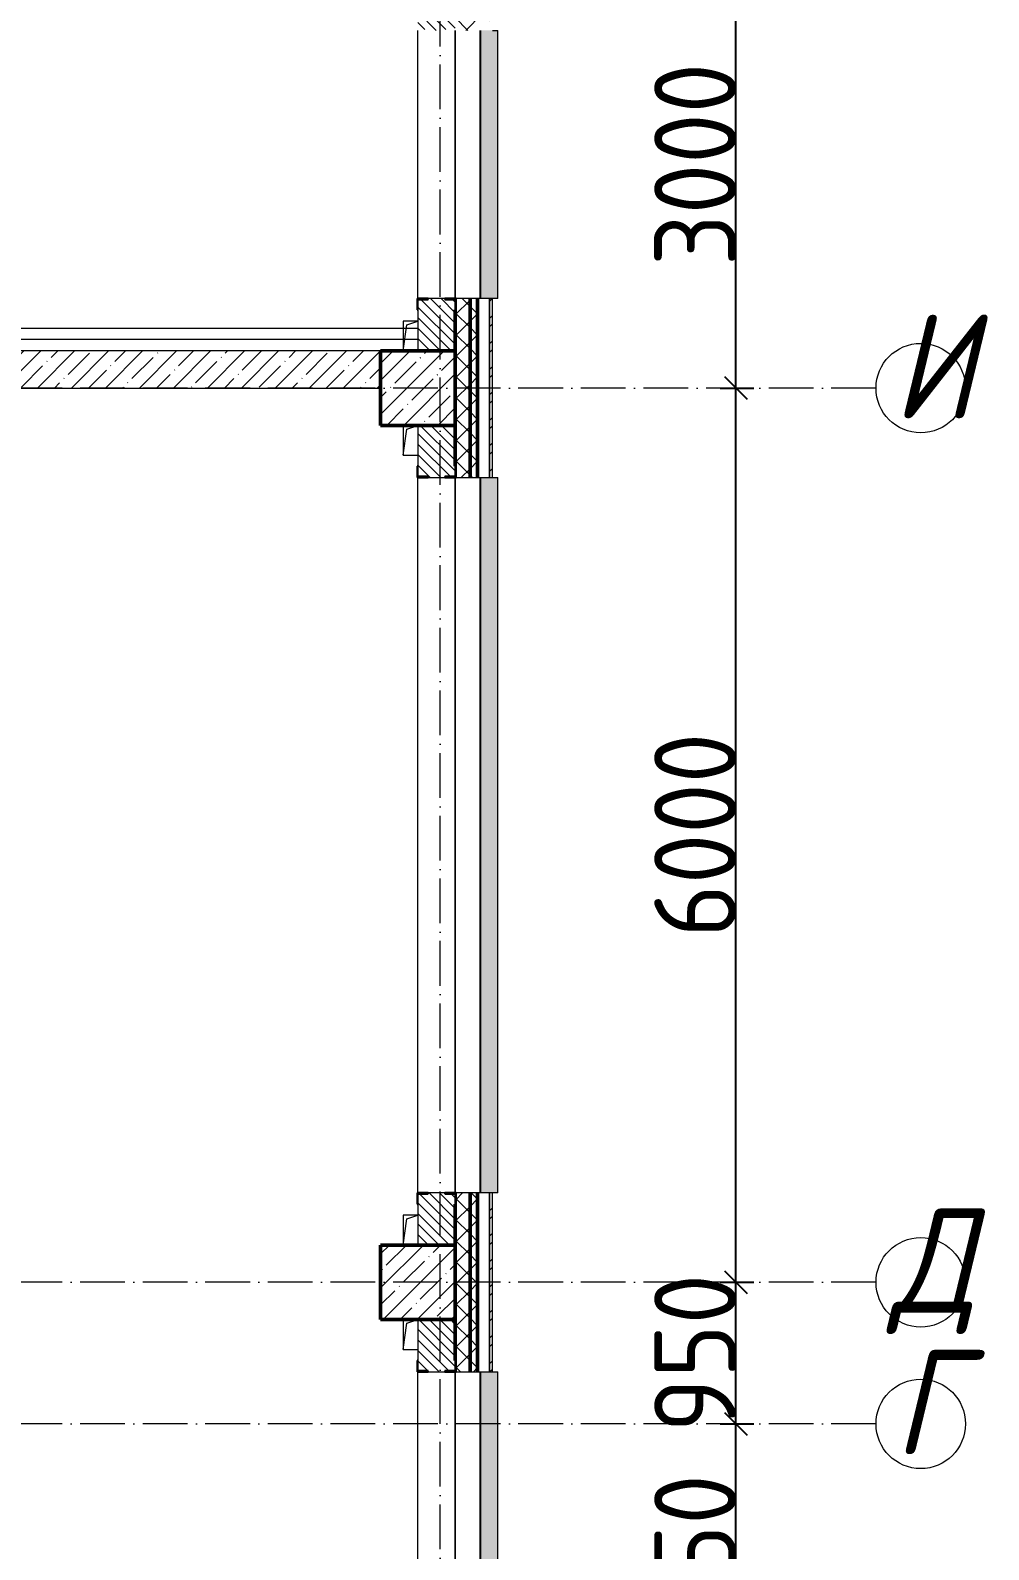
# Model space of a CAD drawing. Header units: millimetres. Extents: x -12989 to 629078, y -109036 to 555275.
# Drawn here: x 621909 to 628340, y -81978 to -71785 of the extents above; entities that cross this region are included whole.
import ezdxf

# ---------------------------------------------------------------- set-up
doc = ezdxf.new("R2010")
doc.units = ezdxf.units.MM
doc.linetypes.add('50_200_ШТРИХ_1Т_ш5_п1_п1_', pattern=[700, 500, -100, 0, -100])
for name, color, linetype, lineweight in [('A-____-____-DIMS', 7, 'Continuous', 9), ('A-DETL-____-OTLN-4', 7, 'Continuous', 18), ('A-GENM-____-MCUT', 7, 'Continuous', 25), ('A-GENM-____-OTLN', 7, 'Continuous', 9), ('A-GENM-____-OTLN-1', 7, 'Continuous', 25), ('A-GLAZ-____-OTLN', 7, 'Continuous', 9), ('A-WALL-____-MCUT-1', 7, 'Continuous', 9), ('A-WALL-____-MCUT-2', 7, 'Continuous', 50), ('A-WALL-____-MCUT-3', 7, 'Continuous', 9), ('A-WALL-____-OTLN', 7, 'Continuous', 9), ('A-WALL-____-PATT-1', 7, 'Continuous', 9), ('A-WALL-FNSH-MCUT-1', 7, 'Continuous', 9), ('S-COLS-____-MCUT', 7, 'Continuous', 50), ('S-COLS-____-OTLN', 7, 'Continuous', 9), ('S-GRID-____-IDEN', 7, 'Continuous', 9), ('S-GRID-____-OTLN-1', 7, '50_200_ШТРИХ_1Т_ш5_п1_п1_', 9)]:
    doc.layers.add(name, color=color, linetype=linetype, lineweight=lineweight)
doc.layers.add('A-GLAZ-____-OTLN-1', color=7, linetype='Continuous', lineweight=9, true_color=0xc0c0c0)
doc.styles.add('ISOCPEUR_I', font='isocpeui.ttf', dxfattribs={"width": 0.9, "height": 2.5})
doc.styles.add('ISOCPEUR_I_9', font='isocpeui.ttf', dxfattribs={"width": 0.9, "height": 250})
doc.styles.add('СПДС', font='isocpeur.ttf', dxfattribs={"width": 0.9})
doc.dimstyles.new('ISO-2_5_0_9К_БОЛЬШОЙ_ОСИ', dxfattribs={"dimscale": 304.8, "dimtxt": 248.995294, "dimasz": 0.492126, "dimexe": 0.393701, "dimexo": 0, "dimgap": 0, "dimtad": 1, "dimdec": 0, "dimzin": 0, "dimdsep": 46, "dimtxsty": 'ISOCPEUR_I_9', "dimblk1": 'OBLIQUE', "dimblk2": 'OBLIQUE', "dimsah": 1, "dimcen": 0.09, "dimdle": 0.393701, "dimazin": 0, "dimtfac": 1, "dimtdec": 4, "dimtix": 1, "dimtmove": 0, "dimatfit": 3, "dimfxl": 1, "dimtvp": 1, "dimtolj": 1, "dimtzin": 0, "dimarcsym": 2})
pattern_1 = [(45, (523510.01, -90515.61), (-70.71068, 70.71068), []), (135, (523510.01, -90515.61), (-70.71068, -70.71068), [])]
pattern_2 = [(135, (523510.01, -90515.614), (-35.35534, -35.35534), [])]

# ---------------------------------------------------------------- blocks, each defined once
blk = doc.blocks.new('BSC_Колонна _Прямоугольная - 500х500-V29-АР1_План отверстий 3 этажа в осях 1-64_А-ГГ')
at = {"layer": 'S-COLS-____-OTLN'}
h = blk.add_hatch(dxfattribs=at)
h.set_pattern_fill('FP_66', color=256, style=0, pattern_type=2)
h.set_pattern_definition([(45, (-101000, -16331.04), (-114.04925, 114.04925), []), (45, (-100885.95, -16331.04), (-114.04925, 114.04925), [201.613, -40.323, 3.353, -36.97])])
h.paths.add_polyline_path([(-250, -250), (250, -250), (250, 250), (-250, 250), (-250, -116)], flags=0)
at = {"layer": 'S-COLS-____-MCUT'}
for p, q in [((250, 250), (-250, 250)), ((-250, 250), (-250, -250)), ((250, -250), (250, 250)), ((-250, -250), (250, -250))]:
    blk.add_line(p, q, dxfattribs=at)
blk = doc.blocks.new('BSC_Колонна _Прямоугольная - 500х500-V80-АР1_План отверстий 3 этажа в осях 1-64_А-ГГ')
at = {"layer": 'S-COLS-____-OTLN'}
h = blk.add_hatch(dxfattribs=at)
h.set_pattern_fill('FP_117', color=256, style=0, pattern_type=2)
h.set_pattern_definition([(45, (-101000, -10331.04), (-114.04925, 114.04925), []), (45, (-100885.95, -10331.04), (-114.04925, 114.04925), [201.613, -40.323, 3.353, -36.97])])
h.paths.add_polyline_path([(-250, -250), (250, -250), (250, 250), (-250, 250), (-250, -137)], flags=0)
at = {"layer": 'S-COLS-____-MCUT'}
for p, q in [((250, 250), (-250, 250)), ((-250, 250), (-250, -250)), ((250, -250), (250, 250)), ((-250, -250), (250, -250))]:
    blk.add_line(p, q, dxfattribs=at)
blk = doc.blocks.new('Фахверк_СКБ_Уголок - 250_2700-27497298-АР1_План отверстий 3 этажа в осях 1-64_А-ГГ')
at = {"layer": 'A-GENM-____-MCUT'}
for p, q in [((200, 181), (125, 181)), ((125, 181), (125, 106)), ((125, 106), (131, 106)), ((131, 106), (131, 175)), ((131, 175), (200, 175)), ((200, 175), (200, 181)), ((131, -6), (125, -6)), ((125, -6), (125, -81)), ((125, -81), (200, -81)), ((131, -75), (131, -6)), ((200, -75), (131, -75)), ((200, -81), (200, -75))]:
    blk.add_line(p, q, dxfattribs=at)
blk = doc.blocks.new('AR_Отверстие прямоугольное _в плите_ - AR_Отверстие прямоугольное _в плите_-V178-АР1_План отверстий 3 этажа в осях 1-64_А-ГГ')
at = {"layer": 'A-GENM-____-OTLN'}
for p, q in [((-50, 100), (-50, -100)), ((-50, -100), (-25, 75)), ((-25, 75), (50, 100)), ((-50, -100), (50, -100))]:
    blk.add_line(p, q, dxfattribs=at)
blk = doc.blocks.new('AR_Отверстие прямоугольное _в плите_ - AR_Отверстие прямоугольное _в плите_-V179-АР1_План отверстий 3 этажа в осях 1-64_А-ГГ')
at = {"layer": 'A-GENM-____-OTLN'}
for p, q in [((50, 100), (-50, 100)), ((-50, 100), (-50, -100)), ((-50, -100), (-25, 75)), ((-25, 75), (50, 100))]:
    blk.add_line(p, q, dxfattribs=at)
blk = doc.blocks.new('AR_Отверстие прямоугольное _в плите_ - AR_Отверстие прямоугольное _в плите_-V182-АР1_План отверстий 3 этажа в осях 1-64_А-ГГ')
at = {"layer": 'A-GENM-____-OTLN'}
for p, q in [((49, 100), (-50, 100)), ((-50, 100), (-50, -100)), ((-50, -100), (-25, 75)), ((-25, 75), (49, 100)), ((-50, -100), (50, -100))]:
    blk.add_line(p, q, dxfattribs=at)
blk = doc.blocks.new('Отлив_СКБ - Отлив витража_120_НВФ-31885687-АР1_План отверстий 3 этажа в осях 1-64_А-ГГ')
at = {"layer": 'A-GLAZ-____-OTLN-1'}
for points in [[(0, 0), (0, -2), (1800, -2), (1800, 0), (534, 0)], [(0, -2), (0, -120), (1800, -120), (1800, -2), (534, -2)]]:
    blk.add_hatch(color=256, dxfattribs=at).paths.add_polyline_path(points, flags=0)
at = {"layer": 'A-GLAZ-____-OTLN'}
for p, q in [((0, 0), (1800, 0)), ((1800, -2), (0, -2)), ((0, -120), (0, -83)), ((1800, -83), (1800, -120)), ((0, -120), (1800, -120))]:
    blk.add_line(p, q, dxfattribs=at)
blk = doc.blocks.new('Отлив_СКБ - Отлив витража_120_НВФ-31885688-АР1_План отверстий 3 этажа в осях 1-64_А-ГГ')
at = {"layer": 'A-GLAZ-____-OTLN-1'}
for points in [[(4275, -2), (4800, -2), (4800, 0), (0, 0), (0, -2), (740, -2)], [(4275, -120), (4800, -120), (4800, -2), (0, -2), (0, -120), (740, -120)]]:
    blk.add_hatch(color=256, dxfattribs=at).paths.add_polyline_path(points, flags=0)
at = {"layer": 'A-GLAZ-____-OTLN'}
for p, q in [((0, 0), (4800, 0)), ((4800, -2), (0, -2)), ((0, -120), (0, -83)), ((4800, -83), (4800, -120)), ((0, -120), (4800, -120))]:
    blk.add_line(p, q, dxfattribs=at)
blk = doc.blocks.new('Ось сетки - Круг_Ø6_00__ISO-2_5_0_9K_-25732049-АР1_План отверстий 3 этажа в осях 1-64_А-ГГ')
at = {"layer": 'S-GRID-____-IDEN'}
blk.add_circle((0, 0), 3, dxfattribs=at)
blk = doc.blocks.new('_Oblique')
at = {"color": 0, "linetype": 'ByBlock', "lineweight": -2}
blk.add_line((-0.5, -0.5), (0.5, 0.5), dxfattribs=at)
blk = doc.blocks.new('*D2893')
at = {"layer": 'A-____-____-DIMS', "color": 0, "lineweight": -2, "transparency": 16777216}
for p, q in [((386905, -79652), (386905, -77362)), ((386799, -77482), (387025, -77482)), ((386799, -79532), (387025, -79532))]:
    blk.add_line(p, q, dxfattribs=at)
at = {"layer": 'Defpoints', "color": 0, "transparency": 16777216}
for p in [(386799, -77482), (386905, -77482), (386799, -79532)]:
    blk.add_point(p, dxfattribs=at)
at = {"layer": 'A-____-____-DIMS', "color": 0, "lineweight": -2, "transparency": 16777216, "xscale": 150, "yscale": 150, "zscale": 150}
for p, rotation in [((386905, -77482), 90), ((386905, -79532), 270)]:
    blk.add_blockref('_Oblique', p, dxfattribs=dict(at, rotation=rotation))
at = {"layer": 'A-____-____-DIMS', "color": 0, "transparency": 16777216, "insert": (386631, -78507), "char_height": 548.6, "attachment_point": 5, "rotation": 90, "style": 'СПДС'}
blk.add_mtext('\\A1;2050', dxfattribs=at)
blk = doc.blocks.new('*D2894')
at = {"layer": 'A-____-____-DIMS', "color": 0, "lineweight": -2, "transparency": 16777216}
for p, q in [((386905, -77602), (386905, -76412)), ((386799, -76532), (387025, -76532)), ((386799, -77482), (387025, -77482))]:
    blk.add_line(p, q, dxfattribs=at)
at = {"layer": 'Defpoints', "color": 0, "transparency": 16777216}
for p in [(386799, -76532), (386905, -76532), (386799, -77482)]:
    blk.add_point(p, dxfattribs=at)
at = {"layer": 'A-____-____-DIMS', "color": 0, "lineweight": -2, "transparency": 16777216, "xscale": 150, "yscale": 150, "zscale": 150}
for p, rotation in [((386905, -76532), 90), ((386905, -77482), 270)]:
    blk.add_blockref('_Oblique', p, dxfattribs=dict(at, rotation=rotation))
at = {"layer": 'A-____-____-DIMS', "color": 0, "transparency": 16777216, "insert": (386631, -77007), "char_height": 548.6, "attachment_point": 5, "rotation": 90, "style": 'СПДС'}
blk.add_mtext('\\A1;950', dxfattribs=at)
blk = doc.blocks.new('*D2895')
at = {"layer": 'A-____-____-DIMS', "color": 0, "lineweight": -2, "transparency": 16777216}
for p, q in [((386905, -76652), (386905, -70412)), ((386799, -70532), (387025, -70532)), ((386799, -76532), (387025, -76532))]:
    blk.add_line(p, q, dxfattribs=at)
at = {"layer": 'Defpoints', "color": 0, "transparency": 16777216}
for p in [(386799, -70532), (386905, -70532), (386799, -76532)]:
    blk.add_point(p, dxfattribs=at)
at = {"layer": 'A-____-____-DIMS', "color": 0, "lineweight": -2, "transparency": 16777216, "xscale": 150, "yscale": 150, "zscale": 150}
for p, rotation in [((386905, -70532), 90), ((386905, -76532), 270)]:
    blk.add_blockref('_Oblique', p, dxfattribs=dict(at, rotation=rotation))
at = {"layer": 'A-____-____-DIMS', "color": 0, "transparency": 16777216, "insert": (386631, -73532), "char_height": 548.6, "attachment_point": 5, "rotation": 90, "style": 'СПДС'}
blk.add_mtext('\\A1;6000', dxfattribs=at)
blk = doc.blocks.new('*D2896')
at = {"layer": 'A-____-____-DIMS', "color": 0, "lineweight": -2, "transparency": 16777216}
for p, q in [((386905, -70652), (386905, -67412)), ((386799, -67532), (387025, -67532)), ((386799, -70532), (387025, -70532))]:
    blk.add_line(p, q, dxfattribs=at)
at = {"layer": 'Defpoints', "color": 0, "transparency": 16777216}
for p in [(386799, -67532), (386905, -67532), (386799, -70532)]:
    blk.add_point(p, dxfattribs=at)
at = {"layer": 'A-____-____-DIMS', "color": 0, "lineweight": -2, "transparency": 16777216, "xscale": 150, "yscale": 150, "zscale": 150}
for p, rotation in [((386905, -67532), 90), ((386905, -70532), 270)]:
    blk.add_blockref('_Oblique', p, dxfattribs=dict(at, rotation=rotation))
at = {"layer": 'A-____-____-DIMS', "color": 0, "transparency": 16777216, "insert": (386631, -69032), "char_height": 548.6, "attachment_point": 5, "rotation": 90, "style": 'СПДС'}
blk.add_mtext('\\A1;3000', dxfattribs=at)
blk = doc.blocks.new('3эт')
at = {"layer": 'S-GRID-____-OTLN-1', "color": 251, "ltscale": 0.6, "true_color": 0x636466}
for p, q in [((384920.7, -91346.1), (384920.7, -36982.5)), ((387845.1, -70532.4), (351097.5, -70532.4)), ((387845.1, -76532.4), (376792, -76532.4)), ((387845.1, -77482.4), (279340.9, -77482.4))]:
    blk.add_line(p, q, dxfattribs=at)
at = {"layer": 'S-GRID-____-IDEN', "char_height": 700, "attachment_point": 1, "style": 'ISOCPEUR_I'}
for s, insert, width in [('\\fISOCPEUR|b0|i1|c204|p34|;\\W.9;И', (387955.1, -70035.4), 223.671), ('\\fISOCPEUR|b0|i1|c204|p34|;\\W.9;Д', (387943.4, -76035.4), 252.532), ('\\fISOCPEUR|b0|i1|c204|p34|;\\W.9;Г', (387964.1, -76985.4), 202.025)]:
    blk.add_mtext(s, dxfattribs=dict(at, insert=insert, width=width))
at = {"layer": 'A-____-____-DIMS'}
for base, p1, p2, override, picture, middle in [((386904.9, -67532.4), (386798.9, -70532.4), (386798.9, -67532.4), {"dimtxt": 1.8, "dimpost": '<>', "dimtxsty": 'СПДС', "dimfxl": 3000}, '*D2896', (386630.6, -69032.4)), ((386904.9, -70532.4), (386798.9, -76532.4), (386798.9, -70532.4), {"dimtxt": 1.8, "dimpost": '<>', "dimtxsty": 'СПДС', "dimfxl": 6000}, '*D2895', (386630.6, -73532.4)), ((386904.9, -76532.4), (386798.9, -77482.4), (386798.9, -76532.4), {"dimtxt": 1.8, "dimpost": '<>', "dimtxsty": 'СПДС', "dimfxl": 950}, '*D2894', (386630.6, -77007.4)), ((386904.9, -77482.4), (386798.9, -79532.4), (386798.9, -77482.4), {"dimtxt": 1.8, "dimpost": '<>', "dimtxsty": 'СПДС', "dimfxl": 2050}, '*D2893', (386630.6, -78507.4))]:
    dim = blk.add_linear_dim(base=base, p1=p1, p2=p2, angle=90, dimstyle='ISO-2_5_0_9К_БОЛЬШОЙ_ОСИ', override=override, dxfattribs=at)
    dim.commit()
    dim.dimension.update_dxf_attribs({"geometry": picture, "text_midpoint": middle})

msp = doc.modelspace()

# ---------------------------------------------------------------- hatches: boundary and pattern name
at = {"layer": 'A-WALL-____-PATT-1'}
h = msp.add_hatch(dxfattribs=at)
h.set_pattern_fill('FP_1', color=256, style=0, pattern_type=2)
h.set_pattern_definition(pattern_1)
h.paths.add_polyline_path([(624860.0077, -92534.5723), (624860.0077, -91584.5723), (624766.0077, -91584.5723), (624766.0077, -91659.5723), (624760.0077, -91659.5723), (624760.0077, -92534.5723)], flags=0)
h.paths.add_polyline_path([(624766.0077, -89784.5723), (624860.0077, -89784.5723), (624860.0077, -88584.5723), (624766.0077, -88584.5723), (624766.0077, -88659.5723), (624760.0077, -88659.5723), (624760.0077, -89709.5723), (624766.0077, -89709.5723), (624766.0077, -89781.561)], flags=0)
h.paths.add_polyline_path([(624860.0077, -86784.5723), (624860.0077, -85584.5723), (624766.0077, -85584.5723), (624766.0077, -85659.5723), (624760.0077, -85659.5723), (624760.0077, -86709.5723), (624766.0077, -86709.5723), (624766.0077, -86784.5723)], flags=0)
h.paths.add_polyline_path([(624860.0077, -83784.5723), (624860.0077, -82584.5723), (624766.0077, -82584.5723), (624766.0077, -82659.5723), (624760.0077, -82659.5723), (624760.0077, -83709.5723), (624766.0077, -83709.5723), (624766.0077, -83784.5723)], flags=0)
h.paths.add_polyline_path([(624766.0077, -80784.5723), (624860.0077, -80784.5723), (624860.0077, -79584.5723), (624766.0077, -79584.5723), (624766.0077, -79659.5723), (624760.0077, -79659.5723), (624760.0077, -80709.5723), (624766.0077, -80709.5723), (624766.0077, -80778.5723)], flags=0)
h.paths.add_polyline_path([(624766.0077, -74784.5723), (624860.0077, -74784.5723), (624860.0077, -73584.5723), (624766.0077, -73584.5723), (624766.0077, -73659.5723), (624760.0077, -73659.5723), (624760.0077, -74709.5723), (624766.0077, -74709.5723), (624766.0077, -74778.5723)], flags=0)
h.paths.add_polyline_path([(624766.0077, -71784.5723), (624860.0077, -71784.5723), (624860.0077, -70584.5723), (624766.0077, -70584.5723), (624766.0077, -70659.5723), (624760.0077, -70659.5723), (624760.0077, -71709.5723), (624766.0077, -71709.5723), (624766.0077, -71778.5723)], flags=0)
h.paths.add_polyline_path([(624860.0077, -68784.5723), (624860.0077, -67584.5723), (624766.0077, -67584.5723), (624766.0077, -67659.5723), (624760.0077, -67659.5723), (624760.0077, -68709.5723), (624766.0077, -68709.5723), (624766.0077, -68784.5723)], flags=0)
h.paths.add_polyline_path([(624766.0077, -65784.5723), (624860.0077, -65784.5723), (624860.0077, -64584.5723), (624766.0077, -64584.5723), (624766.0077, -64659.5723), (624760.0077, -64659.5723), (624760.0077, -65709.5723), (624766.0077, -65709.5723), (624766.0077, -65778.5723)], flags=0)
h.paths.add_polyline_path([(624860.0077, -62784.5723), (624860.0077, -61584.5723), (624766.0077, -61584.5723), (624766.0077, -61659.5723), (624760.0077, -61659.5723), (624760.0077, -62709.5723), (624766.0077, -62709.5723), (624766.0077, -62784.5723)], flags=0)
h.paths.add_polyline_path([(624860.0077, -56784.5723), (624860.0077, -55584.5723), (624766.0077, -55584.5723), (624766.0077, -55659.5723), (624760.0077, -55659.5723), (624760.0077, -56709.5723), (624766.0077, -56709.5723), (624766.0077, -56784.5723)], flags=0)
h.paths.add_polyline_path([(624766.0077, -53784.5723), (624860.0077, -53784.5723), (624860.0077, -52584.5723), (624766.0077, -52584.5723), (624766.0077, -52659.5723), (624760.0077, -52659.5723), (624760.0077, -53709.5723), (624766.0077, -53709.5723), (624766.0077, -53778.5723)], flags=0)
h.paths.add_polyline_path([(624860.0077, -50784.5723), (624860.0077, -49584.5723), (624766.0077, -49584.5723), (624766.0077, -49659.5723), (624760.0077, -49659.5723), (624760.0077, -50709.5723), (624766.0077, -50709.5723), (624766.0077, -50784.5723)], flags=0)
h.paths.add_polyline_path([(624860.0077, -44784.5723), (624860.0077, -43719.5723), (624760.0077, -43719.5723), (624760.0077, -44709.5723), (624766.0077, -44709.5723), (624766.0077, -44784.5723)], flags=0)
h = msp.add_hatch(dxfattribs=at)
h.set_pattern_fill('FP_1', color=256, style=0, pattern_type=2)
h.set_pattern_definition(pattern_1)
h.paths.add_polyline_path([(624860.0077, -92584.5723), (624910.0077, -92584.5723), (624910.0077, -91584.5723), (624860.0077, -91584.5723), (624860.0077, -92534.5723)], flags=0)
h.paths.add_polyline_path([(624860.0077, -89784.5723), (624910.0077, -89784.5723), (624910.0077, -88584.5723), (624860.0077, -88584.5723), (624860.0077, -89781.561)], flags=0)
h.paths.add_polyline_path([(624910.0077, -86784.5723), (624910.0077, -85584.5723), (624860.0077, -85584.5723), (624860.0077, -86784.5723)], flags=0)
h.paths.add_polyline_path([(624910.0077, -83784.5723), (624910.0077, -82584.5723), (624860.0077, -82584.5723), (624860.0077, -83784.5723)], flags=0)
h.paths.add_polyline_path([(624860.0077, -80784.5723), (624910.0077, -80784.5723), (624910.0077, -79584.5723), (624860.0077, -79584.5723), (624860.0077, -80321.2269)], flags=0)
h.paths.add_polyline_path([(624860.0077, -74784.5723), (624910.0077, -74784.5723), (624910.0077, -73584.5723), (624860.0077, -73584.5723), (624860.0077, -74301.0142)], flags=0)
h.paths.add_polyline_path([(624910.0077, -71784.5723), (624910.0077, -70584.5723), (624860.0077, -70584.5723), (624860.0077, -71784.5723)], flags=0)
h.paths.add_polyline_path([(624910.0077, -68784.5723), (624910.0077, -67584.5723), (624860.0077, -67584.5723), (624860.0077, -68784.5723)], flags=0)
h.paths.add_polyline_path([(624860.0077, -65784.5723), (624910.0077, -65784.5723), (624910.0077, -64584.5723), (624860.0077, -64584.5723), (624860.0077, -65700.7105)], flags=0)
h.paths.add_polyline_path([(624860.0077, -62784.5723), (624910.0077, -62784.5723), (624910.0077, -61584.5723), (624860.0077, -61584.5723), (624860.0077, -62260.589)], flags=0)
h.paths.add_polyline_path([(624860.0077, -56784.5723), (624910.0077, -56784.5723), (624910.0077, -55584.5723), (624860.0077, -55584.5723), (624860.0077, -56240.3763)], flags=0)
h.paths.add_polyline_path([(624910.0077, -53784.5723), (624910.0077, -52584.5723), (624860.0077, -52584.5723), (624860.0077, -53784.5723)], flags=0)
h.paths.add_polyline_path([(624860.0077, -50784.5723), (624910.0077, -50784.5723), (624910.0077, -49584.5723), (624860.0077, -49584.5723), (624860.0077, -50220.1637)], flags=0)
h.paths.add_polyline_path([(624860.0077, -44784.5723), (624910.0077, -44784.5723), (624910.0077, -43719.5723), (624860.0077, -43719.5723), (624860.0077, -44199.9511)], flags=0)
h = msp.add_hatch(dxfattribs=at)
h.set_pattern_fill('FP_3', color=256, style=0, pattern_type=2)
h.set_pattern_definition([(45, (523510.01, -90515.61), (-85.53659, 85.53659), []), (45, (523567.03, -90515.61), (-85.53659, 85.53659), [])])
h.paths.add_polyline_path([(624990.0077, -92684.5723), (625010.0077, -92684.5723), (625010.0077, -91584.5723), (624990.0077, -91584.5723), (624990.0077, -92664.5723)], flags=0)
h.paths.add_polyline_path([(625010.0077, -89784.5723), (625010.0077, -88584.5723), (624990.0077, -88584.5723), (624990.0077, -89784.5723)], flags=0)
h.paths.add_polyline_path([(624990.0077, -86784.5723), (625010.0077, -86784.5723), (625010.0077, -85584.5723), (624990.0077, -85584.5723), (624990.0077, -86341.4395)], flags=0)
h.paths.add_polyline_path([(624990.0077, -83784.5723), (625010.0077, -83784.5723), (625010.0077, -82584.5723), (624990.0077, -82584.5723), (624990.0077, -83761.3484)], flags=0)
h.paths.add_polyline_path([(625010.0077, -80784.5723), (625010.0077, -79584.5723), (624990.0077, -79584.5723), (624990.0077, -80784.5723)], flags=0)
h.paths.add_polyline_path([(625010.0077, -74784.5723), (625010.0077, -73584.5723), (624990.0077, -73584.5723), (624990.0077, -74784.5723)], flags=0)
h.paths.add_polyline_path([(625010.0077, -71784.5723), (625010.0077, -70584.5723), (624990.0077, -70584.5723), (624990.0077, -71784.5723)], flags=0)
h.paths.add_polyline_path([(625010.0077, -68784.5723), (625010.0077, -67584.5723), (624990.0077, -67584.5723), (624990.0077, -68784.5723)], flags=0)
h.paths.add_polyline_path([(624990.0077, -65784.5723), (625010.0077, -65784.5723), (625010.0077, -64584.5723), (624990.0077, -64584.5723), (624990.0077, -65700.7105)], flags=0)
h.paths.add_polyline_path([(625010.0077, -62784.5723), (625010.0077, -61584.5723), (624990.0077, -61584.5723), (624990.0077, -62784.5723)], flags=0)
h.paths.add_polyline_path([(625010.0077, -56784.5723), (625010.0077, -55584.5723), (624990.0077, -55584.5723), (624990.0077, -56784.5723)], flags=0)
h.paths.add_polyline_path([(624990.0077, -53784.5723), (625010.0077, -53784.5723), (625010.0077, -52584.5723), (624990.0077, -52584.5723), (624990.0077, -53660.2852)], flags=0)
h.paths.add_polyline_path([(625010.0077, -50784.5723), (625010.0077, -49584.5723), (624990.0077, -49584.5723), (624990.0077, -50784.5723)], flags=0)
h.paths.add_polyline_path([(625010.0077, -44784.5723), (625010.0077, -43719.5723), (624990.0077, -43719.5723), (624990.0077, -44784.5723)], flags=0)
h = msp.add_hatch(dxfattribs=at)
h.set_pattern_fill('FP_6', color=256, style=0, pattern_type=2)
h.set_pattern_definition(pattern_2)
h.paths.add_polyline_path([(624691.0077, -73934.5723), (624760.0077, -73934.5723), (624760.0077, -73590.5723), (624691.0077, -73590.5723), (624691.0077, -73584.5723), (624579.0077, -73584.5723), (624579.0077, -73590.5723), (624510.0077, -73590.5723), (624510.0077, -73934.5723)], flags=0)
h.paths.add_polyline_path([(624691.0077, -71784.5723), (624691.0077, -71778.5723), (624760.0077, -71778.5723), (624760.0077, -71434.5723), (624510.0077, -71434.5723), (624510.0077, -71778.5723), (624579.0077, -71778.5723), (624579.0077, -71784.5723)], flags=0)
h = msp.add_hatch(dxfattribs=at)
h.set_pattern_fill('FP_38', color=256, style=0, pattern_type=2)
h.set_pattern_definition([(45, (523510, -90515.61), (-114.04925, 114.04925), []), (45, (523624.06, -90515.61), (-114.04925, 114.04925), [201.612, -40.322, 3.353, -36.97])])
h.paths.add_polyline_path([(624260.0077, -74184.5723), (624260.0077, -73934.5723), (617260.0077, -73934.5723), (617260.0077, -74184.5723), (624241.7952, -74184.5723)], flags=0)
h = msp.add_hatch(dxfattribs=at)
h.set_pattern_fill('FP_6', color=256, style=0, pattern_type=2)
h.set_pattern_definition(pattern_2)
h.paths.add_polyline_path([(624760.0077, -79934.5723), (624760.0077, -79590.5723), (624691.0077, -79590.5723), (624691.0077, -79584.5723), (624579.0077, -79584.5723), (624579.0077, -79590.5723), (624510.0077, -79590.5723), (624510.0077, -79934.5723), (624691.0077, -79934.5723)], flags=0)
h.paths.add_polyline_path([(624691.0077, -74784.5723), (624691.0077, -74778.5723), (624760.0077, -74778.5723), (624760.0077, -74434.5723), (624510.0077, -74434.5723), (624510.0077, -74778.5723), (624579.0077, -74778.5723), (624579.0077, -74784.5723)], flags=0)
h = msp.add_hatch(dxfattribs=at)
h.set_pattern_fill('FP_6', color=256, style=0, pattern_type=2)
h.set_pattern_definition(pattern_2)
h.paths.add_polyline_path([(624510.0077, -82934.5723), (624760.0077, -82934.5723), (624760.0077, -82590.5723), (624691.0077, -82590.5723), (624691.0077, -82584.5723), (624579.0077, -82584.5723), (624579.0077, -82590.5723), (624510.0077, -82590.5723), (624510.0077, -82901.318)], flags=0)
h.paths.add_polyline_path([(624691.0077, -80784.5723), (624691.0077, -80778.5723), (624760.0077, -80778.5723), (624760.0077, -80434.5723), (624510.0077, -80434.5723), (624510.0077, -80778.5723), (624579.0077, -80778.5723), (624579.0077, -80784.5723)], flags=0)

# ---------------------------------------------------------------- linework, layer by layer
at = {"layer": 'A-DETL-____-OTLN-4'}
for p, q in [((624510.0077, -73784.5723), (616960.0077, -73784.5723)), ((624510.0077, -73859.5723), (616960.0077, -73859.5723))]:
    msp.add_line(p, q, dxfattribs=at)
at = {"layer": 'A-WALL-____-MCUT-1'}
for p, q in [((624260.0077, -73934.5723), (617260.0077, -73934.5723)), ((617260.0077, -74184.5723), (624260.0077, -74184.5723))]:
    msp.add_line(p, q, dxfattribs=at)
at = {"layer": 'A-WALL-____-MCUT-2'}
for p, q in [((624860.0077, -74784.5723), (624860.0077, -73584.5723)), ((624910.0077, -74784.5723), (624910.0077, -73584.5723)), ((624760.0077, -73659.5723), (624760.0077, -73934.5723)), ((624760.0077, -74434.5723), (624760.0077, -74709.5723)), ((624860.0077, -80784.5723), (624860.0077, -79584.5723)), ((624910.0077, -80784.5723), (624910.0077, -79584.5723)), ((624760.0077, -79934.5723), (624760.0077, -79659.5723)), ((624760.0077, -80434.5723), (624760.0077, -80709.5723))]:
    msp.add_line(p, q, dxfattribs=at)
at = {"layer": 'A-WALL-____-MCUT-3'}
for p, q in [((624691.0077, -73584.5723), (624579.0077, -73584.5723)), ((624990.0077, -73584.5723), (624766.0077, -73584.5723)), ((624990.0077, -74784.5723), (624990.0077, -73584.5723)), ((624510.0077, -73659.5723), (624510.0077, -73934.5723)), ((624510.0077, -74434.5723), (624510.0077, -74709.5723)), ((624579.0077, -74784.5723), (624691.0077, -74784.5723)), ((624766.0077, -74784.5723), (624990.0077, -74784.5723)), ((624691.0077, -79584.5723), (624579.0077, -79584.5723)), ((624990.0077, -79584.5723), (624766.0077, -79584.5723)), ((624990.0077, -80784.5723), (624990.0077, -79584.5723)), ((624510.0077, -79659.5723), (624510.0077, -79934.5723)), ((624510.0077, -80434.5723), (624510.0077, -80709.5723)), ((624579.0077, -80784.5723), (624691.0077, -80784.5723)), ((624766.0077, -80784.5723), (624990.0077, -80784.5723))]:
    msp.add_line(p, q, dxfattribs=at)
at = {"layer": 'A-WALL-____-OTLN'}
for p, q in [((624510.0077, -73584.5723), (624510.0077, -71784.5723)), ((624760.0077, -73584.5723), (624760.0077, -71784.5723)), ((624760.0077, -71784.5723), (624760.0077, -73584.5723)), ((624510.0077, -79584.5723), (624510.0077, -74784.5723)), ((624760.0077, -79584.5723), (624760.0077, -74784.5723)), ((624760.0077, -74784.5723), (624760.0077, -79584.5723)), ((624510.0077, -82584.5723), (624510.0077, -80784.5723)), ((624760.0077, -82584.5723), (624760.0077, -80784.5723)), ((624760.0077, -80784.5723), (624760.0077, -82584.5723))]:
    msp.add_line(p, q, dxfattribs=at)
at = {"layer": 'A-WALL-FNSH-MCUT-1'}
for p, q in [((625010.0077, -73584.5723), (624990.0077, -73584.5723)), ((624990.0077, -73584.5723), (624990.0077, -74784.5723)), ((625010.0077, -74784.5723), (625010.0077, -73584.5723)), ((624990.0077, -74784.5723), (625010.0077, -74784.5723)), ((625010.0077, -79584.5723), (624990.0077, -79584.5723)), ((624990.0077, -79584.5723), (624990.0077, -80784.5723)), ((625010.0077, -80784.5723), (625010.0077, -79584.5723)), ((624990.0077, -80784.5723), (625010.0077, -80784.5723))]:
    msp.add_line(p, q, dxfattribs=at)

# ---------------------------------------------------------------- block references
msp.add_blockref('3эт', (239739.3002, -3652.1582))
at = {"layer": 'A-GENM-____-OTLN'}
for name, p in [('AR_Отверстие прямоугольное _в плите_ - AR_Отверстие прямоугольное _в плите_-V179-АР1_План отверстий 3 этажа в осях 1-64_А-ГГ', (624460.0077, -73834.5723)), ('AR_Отверстие прямоугольное _в плите_ - AR_Отверстие прямоугольное _в плите_-V178-АР1_План отверстий 3 этажа в осях 1-64_А-ГГ', (624460.0077, -74534.5723)), ('AR_Отверстие прямоугольное _в плите_ - AR_Отверстие прямоугольное _в плите_-V178-АР1_План отверстий 3 этажа в осях 1-64_А-ГГ', (624460.0077, -80534.5723))]:
    msp.add_blockref(name, p, dxfattribs=at)
at = {"layer": 'A-GENM-____-OTLN', "rotation": 359.7830200212787}
msp.add_blockref('AR_Отверстие прямоугольное _в плите_ - AR_Отверстие прямоугольное _в плите_-V182-АР1_План отверстий 3 этажа в осях 1-64_А-ГГ', (624460.3867, -79834.3837), dxfattribs=at)
at = {"layer": 'A-GENM-____-OTLN-1'}
for p, rotation in [((624585.0077, -73459.5723), 269.9999999999999), ((624685.0077, -74909.5723), 89.9999999999999), ((624585.0077, -79459.5723), 269.9999999999999), ((624685.0077, -80909.5723), 89.9999999999999)]:
    msp.add_blockref('Фахверк_СКБ_Уголок - 250_2700-27497298-АР1_План отверстий 3 этажа в осях 1-64_А-ГГ', p, dxfattribs=dict(at, rotation=rotation))
at = {"layer": 'A-GLAZ-____-OTLN', "rotation": 90}
for name, p in [('Отлив_СКБ - Отлив витража_120_НВФ-31885687-АР1_План отверстий 3 этажа в осях 1-64_А-ГГ', (624927.0077, -73584.5723)), ('Отлив_СКБ - Отлив витража_120_НВФ-31885688-АР1_План отверстий 3 этажа в осях 1-64_А-ГГ', (624927.0077, -79584.5723)), ('Отлив_СКБ - Отлив витража_120_НВФ-31885687-АР1_План отверстий 3 этажа в осях 1-64_А-ГГ', (624927.0077, -82584.5723))]:
    msp.add_blockref(name, p, dxfattribs=at)
at = {"layer": 'S-COLS-____-OTLN'}
for name, p in [('BSC_Колонна _Прямоугольная - 500х500-V29-АР1_План отверстий 3 этажа в осях 1-64_А-ГГ', (624510.0077, -74184.5723)), ('BSC_Колонна _Прямоугольная - 500х500-V80-АР1_План отверстий 3 этажа в осях 1-64_А-ГГ', (624510.0077, -80184.5723))]:
    msp.add_blockref(name, p, dxfattribs=at)
at = {"layer": 'S-GRID-____-IDEN', "xscale": 99.99999999999993, "yscale": 99.99999999999993, "zscale": 99.99999999999993, "rotation": 89.99999999999982}
for p in [(627884.4143, -74184.5723), (627884.4143, -80184.5723), (627884.4143, -81134.5723)]:
    msp.add_blockref('Ось сетки - Круг_Ø6_00__ISO-2_5_0_9K_-25732049-АР1_План отверстий 3 этажа в осях 1-64_А-ГГ', p, dxfattribs=at)

doc.saveas('drawing.dxf')
